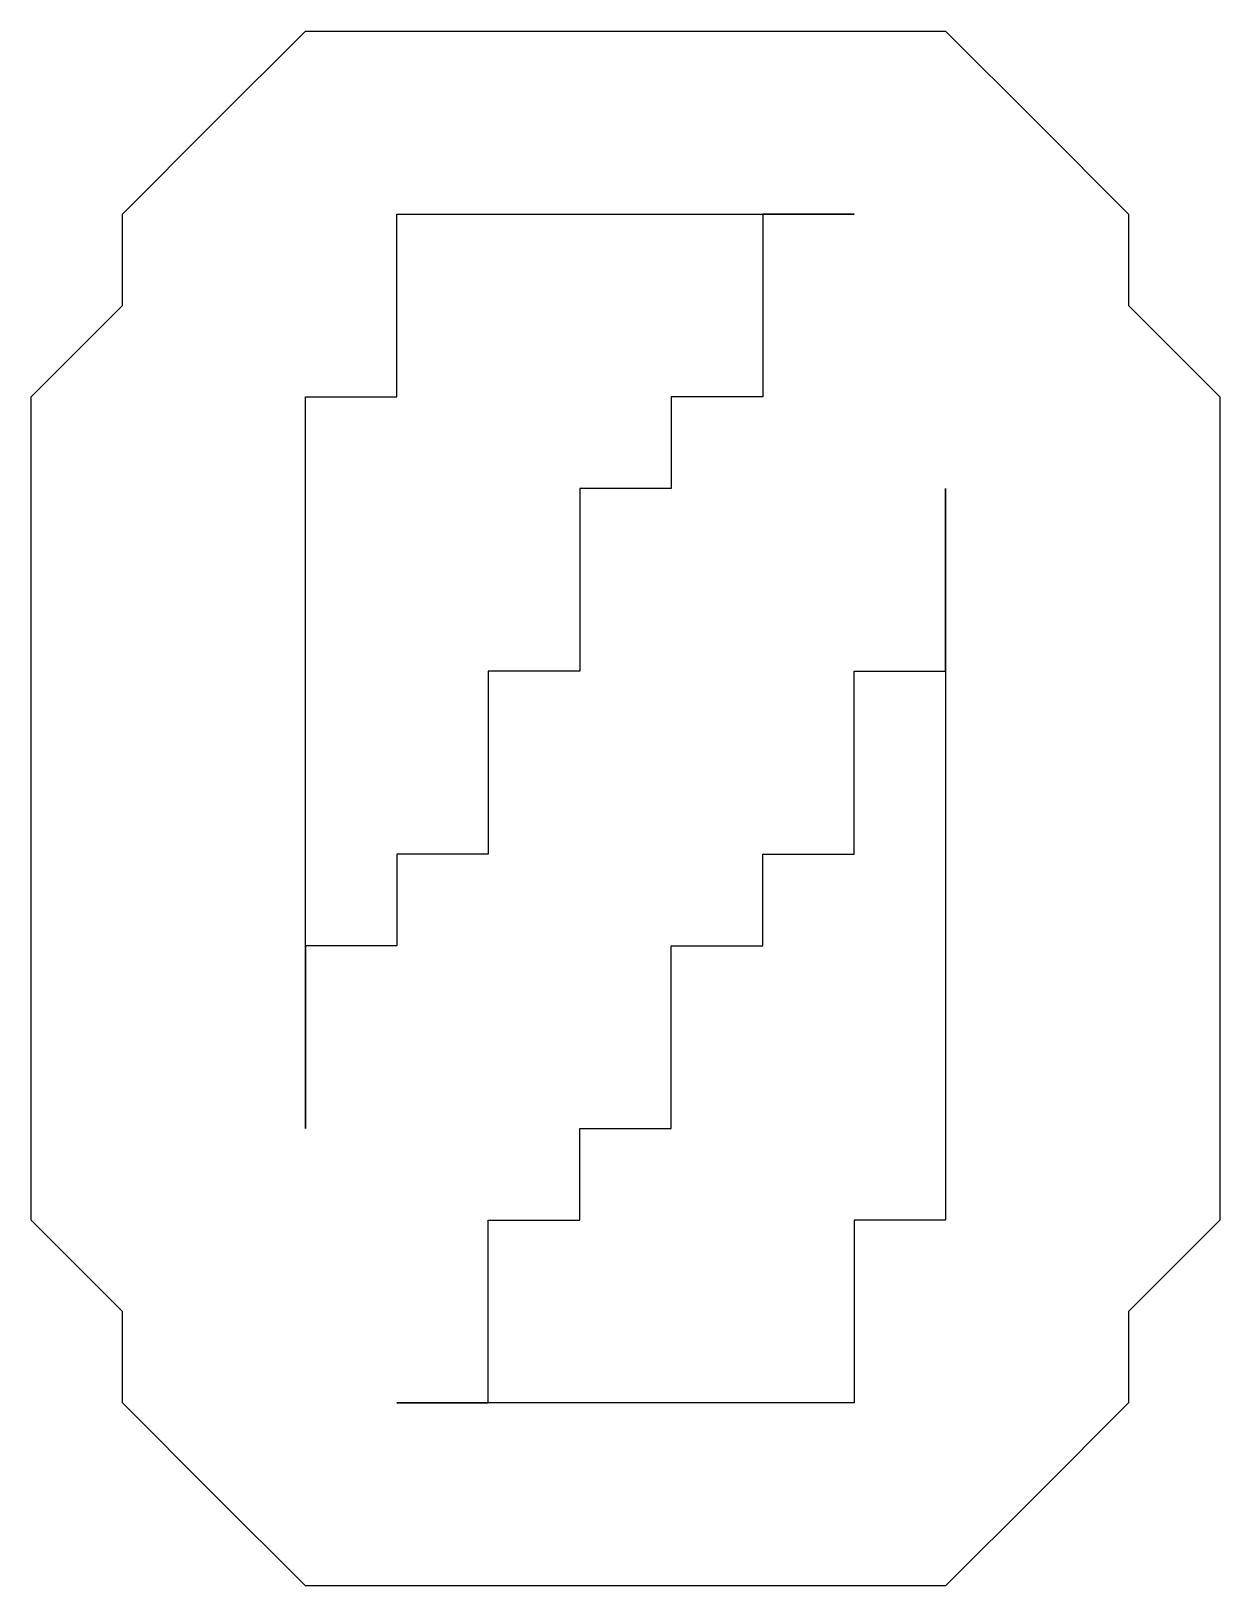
# Model space of a CAD drawing. Extents: x -31 to 31, y -85 to 1.
# Drawn here: x 0.8 to 6, y -85 to -78.2 of the extents above; entities that cross this region are included whole.
import ezdxf

# ---------------------------------------------------------------- set-up
doc = ezdxf.new("R2010")
doc.units = 0

msp = doc.modelspace()

# ---------------------------------------------------------------- linework, layer by layer
at = {"layer": 'M1_Neg'}
msp.add_lwpolyline([(0.8, -79.8), (1.2, -79.4), (1.2, -79), (1.6, -78.6), (2, -78.2), (2.4, -78.2), (2.8, -78.2), (3.2, -78.2), (3.6, -78.2), (4, -78.2), (4.4, -78.2), (4.8, -78.2), (5.2, -78.6), (5.6, -79), (5.6, -79.4), (6, -79.8), (6, -80.2), (6, -80.6), (6, -81), (6, -81.4), (6, -81.8), (6, -82.2), (6, -82.6), (6, -83), (6, -83.4), (5.6, -83.8), (5.6, -84.2), (5.2, -84.6), (4.8, -85), (4.4, -85), (4, -85), (3.6, -85), (3.2, -85), (2.8, -85), (2.4, -85), (2, -85), (1.6, -84.6), (1.2, -84.2), (1.2, -83.8), (0.8, -83.4), (0.8, -83), (0.8, -82.6), (0.8, -82.2), (0.8, -81.8), (0.8, -81.4), (0.8, -81), (0.8, -80.6), (0.8, -80.2), (0.8, -79.8)], close=True, dxfattribs=at)
at = {"layer": 'M1_Pos_ind'}
for points in [[(2, -79.8), (2.4, -79.8), (2.4, -79.4), (2.4, -79), (2.8, -79), (3.2, -79), (3.6, -79), (4, -79), (4.4, -79), (4, -79), (4, -79.4), (4, -79.8), (3.6, -79.8), (3.6, -80.2), (3.2, -80.2), (3.2, -80.6), (3.2, -81), (2.8, -81), (2.8, -81.4), (2.8, -81.8), (2.4, -81.8), (2.4, -82.2), (2, -82.2), (2, -82.6), (2, -83), (2, -82.6), (2, -82.2), (2, -81.8), (2, -81.4), (2, -81), (2, -80.6), (2, -80.2), (2, -79.8)], [(2.4, -84.2), (2.8, -84.2), (2.8, -83.8), (2.8, -83.4), (3.2, -83.4), (3.2, -83), (3.6, -83), (3.6, -82.6), (3.6, -82.2), (4, -82.2), (4, -81.8), (4.4, -81.8), (4.4, -81.4), (4.4, -81), (4.8, -81), (4.8, -80.6), (4.8, -80.2), (4.8, -80.6), (4.8, -81), (4.8, -81.4), (4.8, -81.8), (4.8, -82.2), (4.8, -82.6), (4.8, -83), (4.8, -83.4), (4.4, -83.4), (4.4, -83.8), (4.4, -84.2), (4, -84.2), (3.6, -84.2), (3.2, -84.2), (2.8, -84.2), (2.4, -84.2)]]:
    msp.add_lwpolyline(points, close=True, dxfattribs=at)

doc.saveas('drawing.dxf')
